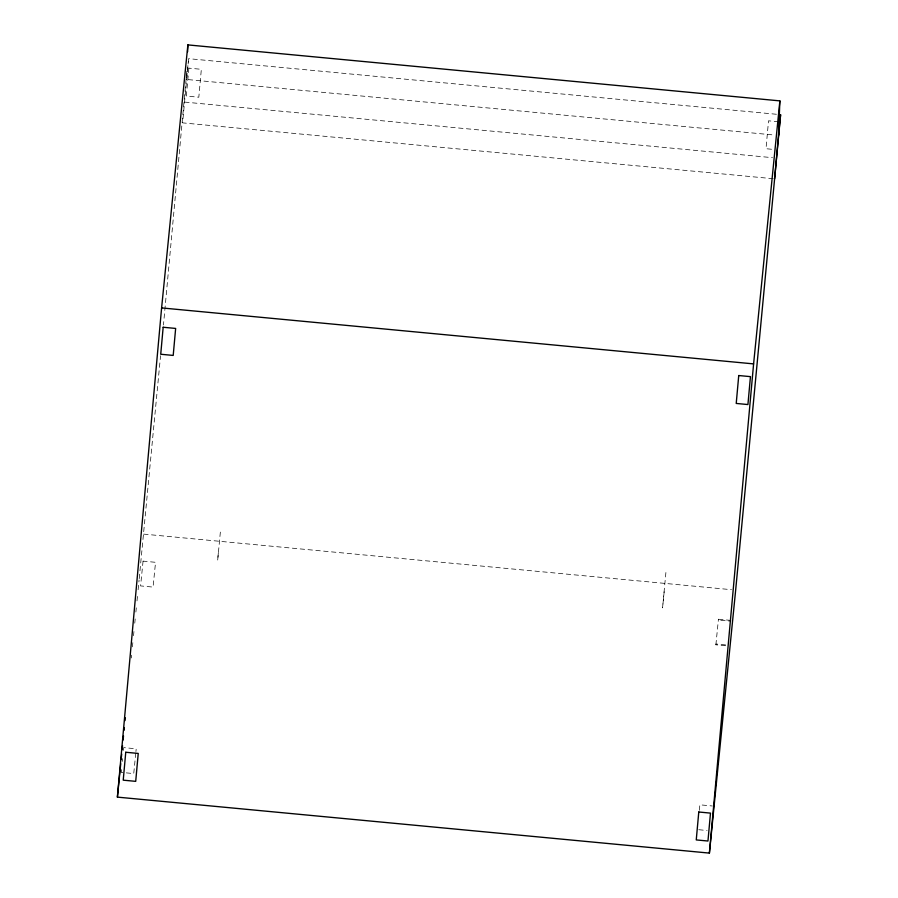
<?xml version="1.0" encoding="UTF-8"?>
<svg xmlns="http://www.w3.org/2000/svg" width="898" height="898" viewBox="0 0 898 898"><rect width="100%" height="100%" fill="white"/><g stroke="black" fill="none" stroke-linecap="round" stroke-linejoin="round"><path stroke-width="0.67" stroke-dasharray="4.49 3.37" d="M186.851 71.155L163.458 324.997M665.901 572.531L662.567 607.845L664.273 590.727M220.358 532.087L217.664 560.33L218.562 550.104M773.212 178.713L182.608 122.869L188.356 61.39M725.584 645.718L715.886 644.809L715.953 644.012L728.435 645.191M730.905 620.406L718.434 619.227L718.366 620.024L730.837 621.203M139.212 578.638L160.562 355.675M131.299 657.965L131.568 655.181M132.41 646.829L132.825 642.654M133.521 635.694L133.937 631.519M134.767 623.167L135.183 618.991M135.879 612.032L136.294 607.856M136.99 600.908L137.551 595.34M138.101 589.773L139.078 580.029M121.533 769.642L121.252 772.403L133.735 773.582L135.789 752.928M122.353 761.381L122.633 758.63M123.453 750.369L123.733 747.619L136.204 748.797L135.935 751.547M699.317 810.31L699.868 804.81L712.339 805.989M715.886 644.809L718.434 619.227M776.411 114.259L188.602 58.673L186.526 79.451L774.345 135.037M778.678 121.769L768.52 120.815L766.005 148.72L773.616 149.438M184.674 102.091L772.493 157.678M143.669 534.108L731.477 589.694M698.779 829.718L707.096 830.515M188.861 68.136L186.346 96.041L198.817 97.22L201.343 69.314L188.861 68.136M143.063 561.127L140.593 585.911L153.064 587.09L155.545 562.305L143.063 561.127"/><path stroke-width="1.35" d="M187.603 51.815L187.873 44.9L779.868 100.879L778.532 135.43L774.604 178.848L735.664 590.087L709.398 853.1L117.391 797.121L161.606 307.913L187.873 44.9M709.398 853.1L753.602 363.892L779.868 100.879M117.391 797.121L120.736 763.727M121.151 759.551L121.701 753.983M122.117 749.808L122.543 745.632M123.093 740.064L123.509 735.889M124.07 730.321L124.351 727.537M125.035 720.578L125.316 717.794M778.532 135.43L780.609 114.652L774.604 178.848M161.606 307.913L753.602 363.892M163.167 327.254L160.731 354.25L173.202 355.428L175.649 328.432L163.167 327.254M125.754 752.255L123.228 780.171L135.71 781.35L138.236 753.433L125.754 752.255M698.779 812.005L696.253 839.922L707.961 841.022L710.486 813.117L698.779 812.005M738.74 375.532L736.225 403.438L747.922 404.549L750.447 376.632L738.74 375.532"/></g></svg>
